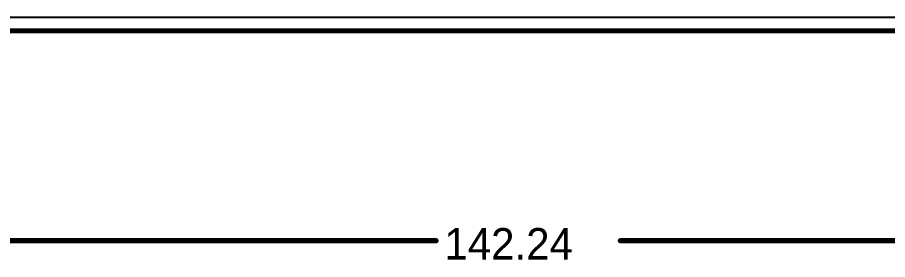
# Model space of a CAD drawing. Extents: x 41 to 201, y 4 to 127.
# Drawn here: x 94.21 to 136.4, y 4.17 to 15.89 of the extents above; entities that cross this region are included whole.
import ezdxf

# ---------------------------------------------------------------- set-up
doc = ezdxf.new("R2010")
doc.units = 0
doc.layers.add('BOTTOMLAYER', color=5, linetype='CONTINUOUS')
doc.layers.add('TOPOVERLAY', color=2, linetype='CONTINUOUS')

msp = doc.modelspace()

# ---------------------------------------------------------------- linework, layer by layer
at = {"layer": 'BOTTOMLAYER'}
msp.add_line((189.853, 15.887), (48.907, 15.887), dxfattribs=at)
at = {"layer": 'TOPOVERLAY', "const_width": 0.254}
for points in [[(48.26, 15.24), (190.5, 15.24)], [(48.26, 5.08), (114.505, 5.08)], [(123.443, 5.08), (190.5, 5.08)]]:
    msp.add_lwpolyline(points, dxfattribs=at)
at = {"layer": 'TOPOVERLAY', "const_width": 0.127}
for points in [[(114.441, 5.08, 1), (114.568, 5.08, 1)], [(123.379, 5.08, 1), (123.506, 5.08, 1)]]:
    msp.add_lwpolyline(points, format="xyb", close=True, dxfattribs=at)

# ---------------------------------------------------------------- texts
at = {"layer": 'TOPOVERLAY'}
msp.add_text('142.24', height=1.524, dxfattribs=at).set_placement((114.911, 4.166))

doc.saveas('drawing.dxf')
